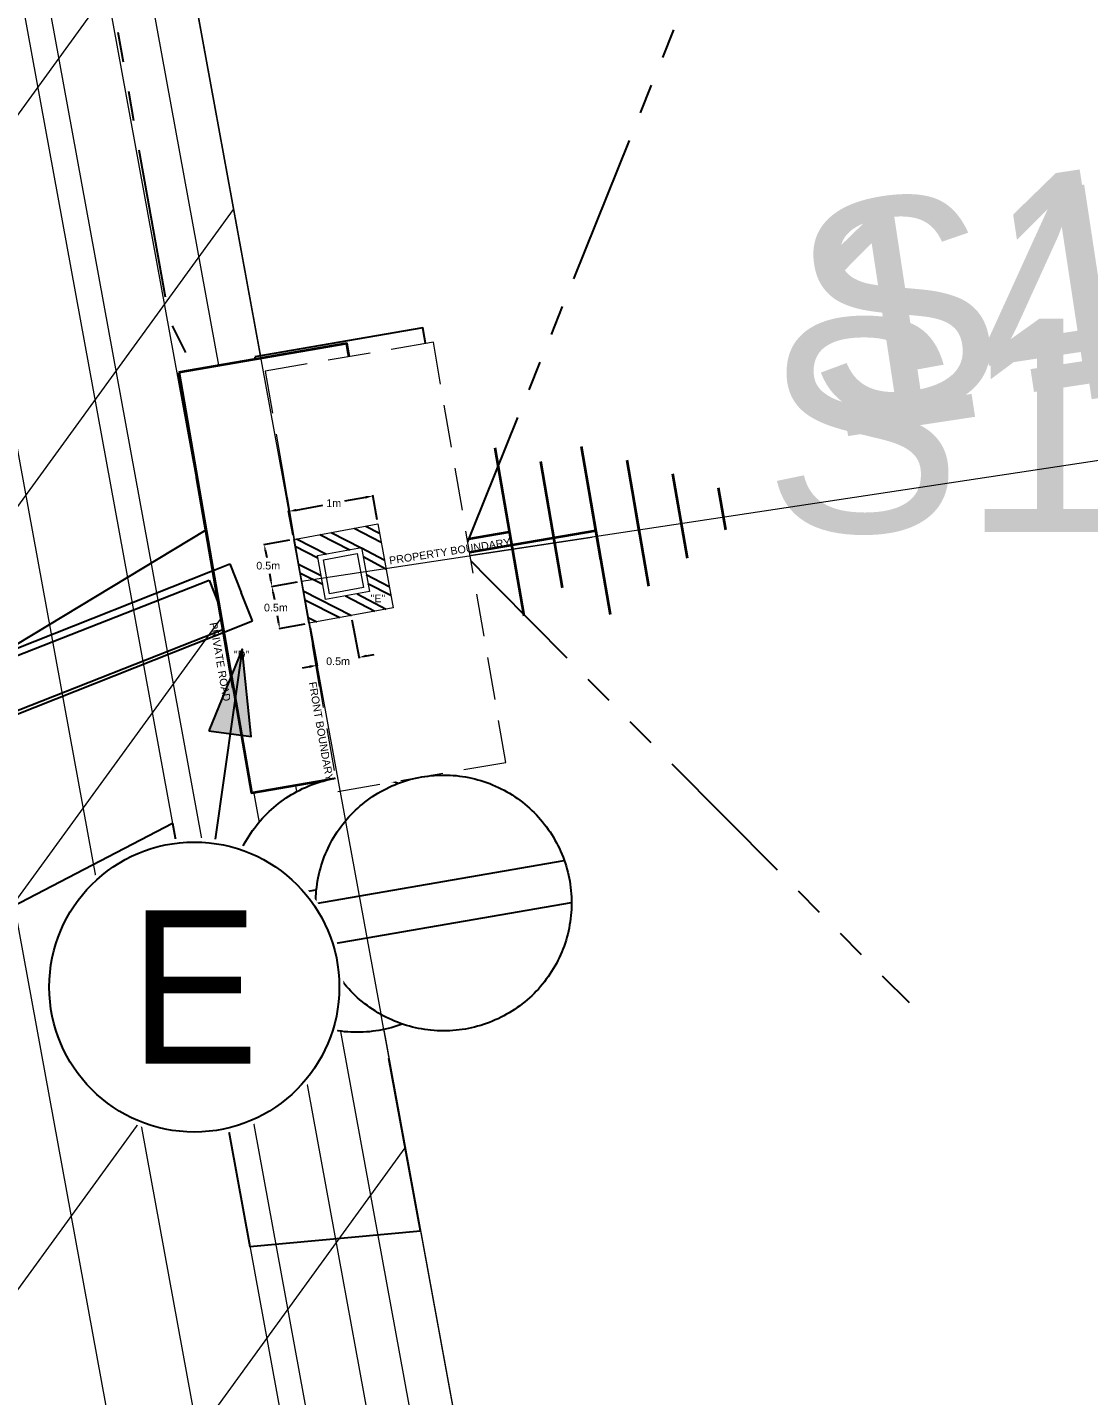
# Model space of a CAD drawing. Header units: metres. Extents: x 0 to 309348, y 0 to 6272736.
# Drawn here: x 308526.44 to 308538.88, y 6272084.13 to 6272100.18 of the extents above; entities that cross this region are included whole.
import ezdxf
from ezdxf.enums import TextEntityAlignment as Align

# ---------------------------------------------------------------- set-up
doc = ezdxf.new("R2010")
doc.units = ezdxf.units.M
doc.linetypes.add('DASHED', pattern=[0.75, 0.5, -0.25])
doc.linetypes.add('PHANTOMX2', pattern=[5, 2.5, -0.5, 0.5, -0.5, 0.5, -0.5])
doc.layers.get('0').update_dxf_attribs({"color": 6})
doc.layers.add('_User Miscellaneous10', color=252, linetype='Continuous', lineweight=13, plot=False, transparency=0.85)
for name, color, linetype, lineweight in [('_User Miscellaneous6', 151, 'Continuous', 13), ('_User_LV_Exist', 5, 'Continuous', 35), ('Cadastre Developer_SP_NEW', 92, 'Continuous', 15), ('Cadastre Easements_SP_NEW', 52, 'DASHED', 15), ('Cadastre Roads_SP_NEW', 214, 'Continuous', 15)]:
    doc.layers.add(name, color=color, linetype=linetype, lineweight=lineweight)
for name, color, linetype in [('Duct_SP_NEW', 2, 'Continuous'), ('Equip_LV_NEW', 2, 'Continuous'), ('Mains_LV_New_T84', 2, 'Cable x'), ('Notes', 7, 'Continuous'), ('Notes_SP_NEW', 51, 'Continuous'), ('Services_SP_NEW_UG', 2, 'PHANTOMX2'), ('SupportsUG_SP_LV_NEW', 2, 'Continuous'), ('UG_Details_SP_MISC', 7, 'Continuous')]:
    doc.layers.add(name, color=color, linetype=linetype)
doc.styles.get("Standard").update_dxf_attribs({"font": 'arial.ttf'})
doc.linetypes.add('Cable New UG', pattern='A,7,-0.25,["x",Standard,S=2,R=0,X=0.2,Y=-0.8],-2.1', length=9.35)
doc.linetypes.add('Cable x', pattern='A,5,-0.25,["x",Standard,S=2,R=0,X=0,Y=-0.8],-1.5', length=6.75)
doc.dimstyles.new('Annotative', dxfattribs={"dimtxt": 0.18, "dimasz": 0.18, "dimexe": 0.18, "dimexo": 0.0625, "dimgap": 0.09, "dimtad": 0, "dimtih": 1, "dimtoh": 1, "dimdec": 4, "dimzin": 0, "dimdsep": 46, "dimtxsty": 'Standard', "dimcen": 0.09, "dimadec": 0, "dimazin": 0, "dimtfac": 1, "dimtdec": 4, "dimtofl": 0, "dimtmove": 0, "dimatfit": 3, "dimfxl": 1, "dimtolj": 1, "dimtzin": 0, "dimarcsym": 0})

# ---------------------------------------------------------------- blocks, each defined once
blk = doc.blocks.new('*U365')
at = {"width": 0.9}
blk.add_attdef('ASSET_NUM', text='', height=2, dxfattribs=at).set_placement((4, 2), align=Align.MIDDLE_LEFT)
for tag, p, flags in [('SUBURB', (-2, 0), 1), ('STREETNAME', (-1.8, 0), 9), ('PARENT', (-1.6, 0), 9), ('NOTES', (-1.4, 0), 9), ('LOCATION', (-1.2, 0), 9), ('LEGEND', (-1, 0), 9), ('USAGE', (-0.8, 0), 9), ('SUPPORT_TYPE', (-0.6, 0), 9), ('STATE', (-0.4, 0), 9), ('OWNED_BY', (-0.2, 0), 9)]:
    blk.add_attdef(tag, p, '', height=0.2, rotation=270, dxfattribs=dict(flags=flags))
blk.add_wipeout([(1, 2.5), (1, -2.5), (-1, -2.5), (-1, 2.5)])
blk.add_lwpolyline([(-1, 2.5), (-1, -1.25), (-1, 1.25), (-1, -2.5), (1, -2.5), (1, 2.5)], close=True)
blk = doc.blocks.new('LV_UG_LINKS_CLOSED_NEW')
at = {"layer": 'Equip_LV_NEW'}
for tag, flags, p in [('ACTUAL_STATUS', 9, (3, -2)), ('CONSTRUCTED_VOLTAGE', 9, (3, -2.2)), ('NO_PHASES', 9, (3, -2.4)), ('OPERATING_VOLTAGE', 9, (3, -2.6)), ('ORIENTATION', 9, (3, -2.8)), ('STATE', 9, (3, -3)), ('SWITCH_TYPE', 9, (3, -3.2)), ('USAGE', 9, (3, -3.4)), ('NOTES', 9, (3, -3.6)), ('OWNED_BY', 9, (3, -3.8)), ('OPERATED_BY', 9, (3, -4)), ('MAINTAINED_BY', 9, (3, -4.2)), ('NUMBER_OF_PHASES', 9, (3, -4.4)), ('TYPE', 9, (3, -4.6)), ('Z', 1, (3, -4.8))]:
    blk.add_attdef(tag, text='', height=0.2, dxfattribs=dict(at, flags=flags)).set_placement(p, align=Align.MIDDLE_LEFT)
blk.add_wipeout([(4, 1.5), (3.963, 1.5), (3.926, 1.498), (3.89, 1.496), (3.853, 1.493), (3.816, 1.489), (3.78, 1.484), (3.744, 1.478), (3.707, 1.471), (3.671, 1.464), (3.636, 1.455), (3.6, 1.446), (3.565, 1.435), (3.529, 1.424), (3.495, 1.412), (3.46, 1.399), (3.426, 1.386), (3.392, 1.371), (3.359, 1.356), (3.326, 1.34), (3.293, 1.323), (3.261, 1.305), (3.229, 1.287), (3.198, 1.267), (3.167, 1.247), (3.136, 1.226), (3.106, 1.205), (3.077, 1.183), (3.048, 1.16), (3.02, 1.136), (2.993, 1.111), (2.966, 1.086), (2.939, 1.061), (2.914, 1.034), (2.889, 1.007), (2.864, 0.98), (2.84, 0.952), (2.817, 0.923), (2.795, 0.894), (2.774, 0.864), (2.753, 0.833), (2.733, 0.802), (2.713, 0.771), (2.695, 0.739), (2.677, 0.707), (2.66, 0.674), (2.644, 0.641), (2.629, 0.608), (2.614, 0.574), (2.601, 0.54), (2.588, 0.505), (2.576, 0.471), (2.565, 0.435), (2.554, 0.4), (2.545, 0.364), (2.536, 0.329), (2.529, 0.293), (2.522, 0.256), (2.516, 0.22), (2.511, 0.184), (2.507, 0.147), (2.504, 0.11), (2.502, 0.074), (2.5, 0.037), (2.5, 0), (2.5, -0.037), (2.502, -0.074), (2.504, -0.11), (2.507, -0.147), (2.511, -0.184), (2.516, -0.22), (2.522, -0.256), (2.529, -0.293), (2.536, -0.329), (2.545, -0.364), (2.554, -0.4), (2.565, -0.435), (2.576, -0.471), (2.588, -0.505), (2.601, -0.54), (2.614, -0.574), (2.629, -0.608), (2.644, -0.641), (2.66, -0.674), (2.677, -0.707), (2.695, -0.739), (2.713, -0.771), (2.733, -0.802), (2.753, -0.833), (2.774, -0.864), (2.795, -0.894), (2.817, -0.923), (2.84, -0.952), (2.864, -0.98), (2.889, -1.007), (2.914, -1.034), (2.939, -1.061), (2.966, -1.086), (2.993, -1.111), (3.02, -1.136), (3.048, -1.16), (3.077, -1.183), (3.106, -1.205), (3.136, -1.226), (3.167, -1.247), (3.198, -1.267), (3.229, -1.287), (3.261, -1.305), (3.293, -1.323), (3.326, -1.34), (3.359, -1.356), (3.392, -1.371), (3.426, -1.386), (3.46, -1.399), (3.495, -1.412), (3.529, -1.424), (3.565, -1.435), (3.6, -1.446), (3.636, -1.455), (3.671, -1.464), (3.707, -1.471), (3.744, -1.478), (3.78, -1.484), (3.816, -1.489), (3.853, -1.493), (3.89, -1.496), (3.926, -1.498), (3.963, -1.5), (4, -1.5), (4.037, -1.5), (4.074, -1.498), (4.11, -1.496), (4.147, -1.493), (4.184, -1.489), (4.22, -1.484), (4.256, -1.478), (4.293, -1.471), (4.329, -1.464), (4.364, -1.455), (4.4, -1.446), (4.435, -1.435), (4.471, -1.424), (4.505, -1.412), (4.54, -1.399), (4.574, -1.386), (4.608, -1.371), (4.641, -1.356), (4.674, -1.34), (4.707, -1.323), (4.739, -1.305), (4.771, -1.287), (4.802, -1.267), (4.833, -1.247), (4.864, -1.226), (4.894, -1.205), (4.923, -1.183), (4.952, -1.16), (4.98, -1.136), (5.007, -1.111), (5.034, -1.086), (5.061, -1.061), (5.086, -1.034), (5.111, -1.007), (5.136, -0.98), (5.16, -0.952), (5.183, -0.923), (5.205, -0.894), (5.226, -0.864), (5.247, -0.833), (5.267, -0.802), (5.287, -0.771), (5.305, -0.739), (5.323, -0.707), (5.34, -0.674), (5.356, -0.641), (5.371, -0.608), (5.386, -0.574), (5.399, -0.54), (5.412, -0.505), (5.424, -0.471), (5.435, -0.435), (5.446, -0.4), (5.455, -0.364), (5.464, -0.329), (5.471, -0.293), (5.478, -0.256), (5.484, -0.22), (5.489, -0.184), (5.493, -0.147), (5.496, -0.11), (5.498, -0.074), (5.5, -0.037), (5.5, 0), (5.5, 0.037), (5.498, 0.074), (5.496, 0.11), (5.493, 0.147), (5.489, 0.184), (5.484, 0.22), (5.478, 0.256), (5.471, 0.293), (5.464, 0.329), (5.455, 0.364), (5.446, 0.4), (5.435, 0.435), (5.424, 0.471), (5.412, 0.505), (5.399, 0.54), (5.386, 0.574), (5.371, 0.608), (5.356, 0.641), (5.34, 0.674), (5.323, 0.707), (5.305, 0.739), (5.287, 0.771), (5.267, 0.802), (5.247, 0.833), (5.226, 0.864), (5.205, 0.894), (5.183, 0.923), (5.16, 0.952), (5.136, 0.98), (5.111, 1.007), (5.086, 1.034), (5.061, 1.061), (5.034, 1.086), (5.007, 1.111), (4.98, 1.136), (4.952, 1.16), (4.923, 1.183), (4.894, 1.205), (4.864, 1.226), (4.833, 1.247), (4.802, 1.267), (4.771, 1.287), (4.739, 1.305), (4.707, 1.323), (4.674, 1.34), (4.641, 1.356), (4.608, 1.371), (4.574, 1.386), (4.54, 1.399), (4.505, 1.412), (4.471, 1.424), (4.435, 1.435), (4.4, 1.446), (4.364, 1.455), (4.329, 1.464), (4.293, 1.471), (4.256, 1.478), (4.22, 1.484), (4.184, 1.489), (4.147, 1.493), (4.11, 1.496), (4.074, 1.498), (4.037, 1.5)]).dxf.layer = 'Equip_LV_NEW'
for p, q in [((3.75, 1.479), (3.75, -1.479)), ((4.25, 1.479), (4.25, -1.479))]:
    blk.add_line(p, q, dxfattribs=at)
at = {"layer": 'Equip_LV_NEW', "flags": 128}
blk.add_lwpolyline([(4, 1.5), (3.963, 1.5), (3.926, 1.498), (3.89, 1.496), (3.853, 1.493), (3.816, 1.489), (3.78, 1.484), (3.744, 1.478), (3.707, 1.471), (3.671, 1.464), (3.636, 1.455), (3.6, 1.446), (3.565, 1.435), (3.529, 1.424), (3.495, 1.412), (3.46, 1.399), (3.426, 1.386), (3.392, 1.371), (3.359, 1.356), (3.326, 1.34), (3.293, 1.323), (3.261, 1.305), (3.229, 1.287), (3.198, 1.267), (3.167, 1.247), (3.136, 1.226), (3.106, 1.205), (3.077, 1.183), (3.048, 1.16), (3.02, 1.136), (2.993, 1.111), (2.966, 1.086), (2.939, 1.061), (2.914, 1.034), (2.889, 1.007), (2.864, 0.98), (2.84, 0.952), (2.817, 0.923), (2.795, 0.894), (2.774, 0.864), (2.753, 0.833), (2.733, 0.802), (2.713, 0.771), (2.695, 0.739), (2.677, 0.707), (2.66, 0.674), (2.644, 0.641), (2.629, 0.608), (2.614, 0.574), (2.601, 0.54), (2.588, 0.505), (2.576, 0.471), (2.565, 0.435), (2.554, 0.4), (2.545, 0.364), (2.536, 0.329), (2.529, 0.293), (2.522, 0.256), (2.516, 0.22), (2.511, 0.184), (2.507, 0.147), (2.504, 0.11), (2.502, 0.074), (2.5, 0.037), (2.5, 0), (2.5, -0.037), (2.502, -0.074), (2.504, -0.11), (2.507, -0.147), (2.511, -0.184), (2.516, -0.22), (2.522, -0.256), (2.529, -0.293), (2.536, -0.329), (2.545, -0.364), (2.554, -0.4), (2.565, -0.435), (2.576, -0.471), (2.588, -0.505), (2.601, -0.54), (2.614, -0.574), (2.629, -0.608), (2.644, -0.641), (2.66, -0.674), (2.677, -0.707), (2.695, -0.739), (2.713, -0.771), (2.733, -0.802), (2.753, -0.833), (2.774, -0.864), (2.795, -0.894), (2.817, -0.923), (2.84, -0.952), (2.864, -0.98), (2.889, -1.007), (2.914, -1.034), (2.939, -1.061), (2.966, -1.086), (2.993, -1.111), (3.02, -1.136), (3.048, -1.16), (3.077, -1.183), (3.106, -1.205), (3.136, -1.226), (3.167, -1.247), (3.198, -1.267), (3.229, -1.287), (3.261, -1.305), (3.293, -1.323), (3.326, -1.34), (3.359, -1.356), (3.392, -1.371), (3.426, -1.386), (3.46, -1.399), (3.495, -1.412), (3.529, -1.424), (3.565, -1.435), (3.6, -1.446), (3.636, -1.455), (3.671, -1.464), (3.707, -1.471), (3.744, -1.478), (3.78, -1.484), (3.816, -1.489), (3.853, -1.493), (3.89, -1.496), (3.926, -1.498), (3.963, -1.5), (4, -1.5), (4.037, -1.5), (4.074, -1.498), (4.11, -1.496), (4.147, -1.493), (4.184, -1.489), (4.22, -1.484), (4.256, -1.478), (4.293, -1.471), (4.329, -1.464), (4.364, -1.455), (4.4, -1.446), (4.435, -1.435), (4.471, -1.424), (4.505, -1.412), (4.54, -1.399), (4.574, -1.386), (4.608, -1.371), (4.641, -1.356), (4.674, -1.34), (4.707, -1.323), (4.739, -1.305), (4.771, -1.287), (4.802, -1.267), (4.833, -1.247), (4.864, -1.226), (4.894, -1.205), (4.923, -1.183), (4.952, -1.16), (4.98, -1.136), (5.007, -1.111), (5.034, -1.086), (5.061, -1.061), (5.086, -1.034), (5.111, -1.007), (5.136, -0.98), (5.16, -0.952), (5.183, -0.923), (5.205, -0.894), (5.226, -0.864), (5.247, -0.833), (5.267, -0.802), (5.287, -0.771), (5.305, -0.739), (5.323, -0.707), (5.34, -0.674), (5.356, -0.641), (5.371, -0.608), (5.386, -0.574), (5.399, -0.54), (5.412, -0.505), (5.424, -0.471), (5.435, -0.435), (5.446, -0.4), (5.455, -0.364), (5.464, -0.329), (5.471, -0.293), (5.478, -0.256), (5.484, -0.22), (5.489, -0.184), (5.493, -0.147), (5.496, -0.11), (5.498, -0.074), (5.5, -0.037), (5.5, 0), (5.5, 0.037), (5.498, 0.074), (5.496, 0.11), (5.493, 0.147), (5.489, 0.184), (5.484, 0.22), (5.478, 0.256), (5.471, 0.293), (5.464, 0.329), (5.455, 0.364), (5.446, 0.4), (5.435, 0.435), (5.424, 0.471), (5.412, 0.505), (5.399, 0.54), (5.386, 0.574), (5.371, 0.608), (5.356, 0.641), (5.34, 0.674), (5.323, 0.707), (5.305, 0.739), (5.287, 0.771), (5.267, 0.802), (5.247, 0.833), (5.226, 0.864), (5.205, 0.894), (5.183, 0.923), (5.16, 0.952), (5.136, 0.98), (5.111, 1.007), (5.086, 1.034), (5.061, 1.061), (5.034, 1.086), (5.007, 1.111), (4.98, 1.136), (4.952, 1.16), (4.923, 1.183), (4.894, 1.205), (4.864, 1.226), (4.833, 1.247), (4.802, 1.267), (4.771, 1.287), (4.739, 1.305), (4.707, 1.323), (4.674, 1.34), (4.641, 1.356), (4.608, 1.371), (4.574, 1.386), (4.54, 1.399), (4.505, 1.412), (4.471, 1.424), (4.435, 1.435), (4.4, 1.446), (4.364, 1.455), (4.329, 1.464), (4.293, 1.471), (4.256, 1.478), (4.22, 1.484), (4.184, 1.489), (4.147, 1.493), (4.11, 1.496), (4.074, 1.498), (4.037, 1.5)], close=True, dxfattribs=at)
blk = doc.blocks.new('*U363')
at = {"layer": '_User_LV_Exist'}
for p, q in [((2.5, 1), (2.5, -1)), ((3, 0.75), (3, -0.75)), ((3.5, 0.5), (3.5, -0.5)), ((4, 0.25), (4, -0.25))]:
    blk.add_line(p, q, dxfattribs=at)
at = {"width": 0.9}
blk.add_attdef('ASSET_NUM', text='', height=2, dxfattribs=at).set_placement((4, 2), align=Align.MIDDLE_LEFT)
for tag, p, flags in [('SUBURB', (-2, 0), 1), ('STREETNAME', (-1.8, 0), 9), ('PARENT', (-1.6, 0), 9), ('NOTES', (-1.4, 0), 9), ('LOCATION', (-1.2, 0), 9), ('LEGEND', (-1, 0), 9), ('USAGE', (-0.8, 0), 9), ('SUPPORT_TYPE', (-0.6, 0), 9), ('STATE', (-0.4, 0), 9), ('OWNED_BY', (-0.2, 0), 9)]:
    blk.add_attdef(tag, p, '', height=0.2, rotation=270, dxfattribs=dict(flags=flags))
blk.add_wipeout([(1, 2.5), (1, -2.5), (-1, -2.5), (-1, 2.5)])
blk.add_lwpolyline([(-1, 2.5), (-1, -1.25), (-1, 1.25), (-1, -2.5), (1, -2.5), (1, 2.5)], close=True)
at = {"layer": '_User_LV_Exist'}
blk.add_line((1, 0), (2.5, 0), dxfattribs=at)
at = {"layer": 'Equip_LV_NEW', "ltscale": 10, "xscale": -1, "rotation": 90}
blk.add_blockref('LV_UG_LINKS_CLOSED_NEW', (0, 0), dxfattribs=at)
blk = doc.blocks.new('*U496')
h = blk.add_hatch(color=256)
h.dxf.hatch_style = 1
h.paths.add_polyline_path([(0.172, 3.005), (0.667, 2.936), (0.56, 3.961)])
at = {"flags": 128}
blk.add_lwpolyline([(0.172, 3.005), (0.667, 2.936), (0.56, 3.961), (0.172, 3.005)], dxfattribs=at)
blk.add_wipeout([(0, 1.75), (-0.021, 1.75), (-0.043, 1.749), (-0.064, 1.749), (-0.086, 1.748), (-0.107, 1.747), (-0.129, 1.745), (-0.15, 1.744), (-0.172, 1.742), (-0.193, 1.739), (-0.214, 1.737), (-0.236, 1.734), (-0.257, 1.731), (-0.278, 1.728), (-0.299, 1.724), (-0.32, 1.72), (-0.341, 1.716), (-0.362, 1.712), (-0.383, 1.707), (-0.404, 1.703), (-0.425, 1.698), (-0.446, 1.692), (-0.467, 1.687), (-0.487, 1.681), (-0.508, 1.675), (-0.529, 1.668), (-0.549, 1.662), (-0.569, 1.655), (-0.59, 1.648), (-0.61, 1.64), (-0.63, 1.633), (-0.65, 1.625), (-0.67, 1.617), (-0.689, 1.608), (-0.709, 1.6), (-0.729, 1.591), (-0.748, 1.582), (-0.768, 1.573), (-0.787, 1.563), (-0.806, 1.553), (-0.825, 1.543), (-0.844, 1.533), (-0.863, 1.523), (-0.881, 1.512), (-0.9, 1.501), (-0.918, 1.49), (-0.936, 1.478), (-0.954, 1.467), (-0.972, 1.455), (-0.99, 1.443), (-1.008, 1.431), (-1.025, 1.418), (-1.042, 1.406), (-1.06, 1.393), (-1.077, 1.38), (-1.094, 1.366), (-1.11, 1.353), (-1.127, 1.339), (-1.143, 1.325), (-1.159, 1.311), (-1.175, 1.297), (-1.191, 1.282), (-1.207, 1.267), (-1.222, 1.253), (-1.237, 1.237), (-1.253, 1.222), (-1.267, 1.207), (-1.282, 1.191), (-1.297, 1.175), (-1.311, 1.159), (-1.325, 1.143), (-1.339, 1.127), (-1.353, 1.11), (-1.366, 1.094), (-1.38, 1.077), (-1.393, 1.06), (-1.406, 1.042), (-1.418, 1.025), (-1.431, 1.008), (-1.443, 0.99), (-1.455, 0.972), (-1.467, 0.954), (-1.478, 0.936), (-1.49, 0.918), (-1.501, 0.9), (-1.512, 0.881), (-1.523, 0.863), (-1.533, 0.844), (-1.543, 0.825), (-1.553, 0.806), (-1.563, 0.787), (-1.573, 0.768), (-1.582, 0.748), (-1.591, 0.729), (-1.6, 0.709), (-1.608, 0.689), (-1.617, 0.67), (-1.625, 0.65), (-1.633, 0.63), (-1.64, 0.61), (-1.648, 0.59), (-1.655, 0.569), (-1.662, 0.549), (-1.668, 0.529), (-1.675, 0.508), (-1.681, 0.487), (-1.687, 0.467), (-1.692, 0.446), (-1.698, 0.425), (-1.703, 0.404), (-1.707, 0.383), (-1.712, 0.362), (-1.716, 0.341), (-1.72, 0.32), (-1.724, 0.299), (-1.728, 0.278), (-1.731, 0.257), (-1.734, 0.236), (-1.737, 0.214), (-1.739, 0.193), (-1.742, 0.172), (-1.744, 0.15), (-1.745, 0.129), (-1.747, 0.107), (-1.748, 0.086), (-1.749, 0.064), (-1.749, 0.043), (-1.75, 0.021), (-1.75, 0), (-1.75, -0.021), (-1.749, -0.043), (-1.749, -0.064), (-1.748, -0.086), (-1.747, -0.107), (-1.745, -0.129), (-1.744, -0.15), (-1.742, -0.172), (-1.739, -0.193), (-1.737, -0.214), (-1.734, -0.236), (-1.731, -0.257), (-1.728, -0.278), (-1.724, -0.299), (-1.72, -0.32), (-1.716, -0.341), (-1.712, -0.362), (-1.707, -0.383), (-1.703, -0.404), (-1.698, -0.425), (-1.692, -0.446), (-1.687, -0.467), (-1.681, -0.487), (-1.675, -0.508), (-1.668, -0.529), (-1.662, -0.549), (-1.655, -0.569), (-1.648, -0.59), (-1.64, -0.61), (-1.633, -0.63), (-1.625, -0.65), (-1.617, -0.67), (-1.608, -0.689), (-1.6, -0.709), (-1.591, -0.729), (-1.582, -0.748), (-1.573, -0.768), (-1.563, -0.787), (-1.553, -0.806), (-1.543, -0.825), (-1.533, -0.844), (-1.523, -0.863), (-1.512, -0.881), (-1.501, -0.9), (-1.49, -0.918), (-1.478, -0.936), (-1.467, -0.954), (-1.455, -0.972), (-1.443, -0.99), (-1.431, -1.008), (-1.418, -1.025), (-1.406, -1.042), (-1.393, -1.06), (-1.38, -1.077), (-1.366, -1.094), (-1.353, -1.11), (-1.339, -1.127), (-1.325, -1.143), (-1.311, -1.159), (-1.297, -1.175), (-1.282, -1.191), (-1.267, -1.207), (-1.253, -1.222), (-1.237, -1.237), (-1.222, -1.253), (-1.207, -1.267), (-1.191, -1.282), (-1.175, -1.297), (-1.159, -1.311), (-1.143, -1.325), (-1.127, -1.339), (-1.11, -1.353), (-1.094, -1.366), (-1.077, -1.38), (-1.06, -1.393), (-1.042, -1.406), (-1.025, -1.418), (-1.008, -1.431), (-0.99, -1.443), (-0.972, -1.455), (-0.954, -1.467), (-0.936, -1.478), (-0.918, -1.49), (-0.9, -1.501), (-0.881, -1.512), (-0.863, -1.523), (-0.844, -1.533), (-0.825, -1.543), (-0.806, -1.553), (-0.787, -1.563), (-0.768, -1.573), (-0.748, -1.582), (-0.729, -1.591), (-0.709, -1.6), (-0.689, -1.608), (-0.67, -1.617), (-0.65, -1.625), (-0.63, -1.633), (-0.61, -1.64), (-0.59, -1.648), (-0.569, -1.655), (-0.549, -1.662), (-0.529, -1.668), (-0.508, -1.675), (-0.487, -1.681), (-0.467, -1.687), (-0.446, -1.692), (-0.425, -1.698), (-0.404, -1.703), (-0.383, -1.707), (-0.362, -1.712), (-0.341, -1.716), (-0.32, -1.72), (-0.299, -1.724), (-0.278, -1.728), (-0.257, -1.731), (-0.236, -1.734), (-0.214, -1.737), (-0.193, -1.739), (-0.172, -1.742), (-0.15, -1.744), (-0.129, -1.745), (-0.107, -1.747), (-0.086, -1.748), (-0.064, -1.749), (-0.043, -1.749), (-0.021, -1.75), (0, -1.75), (0.021, -1.75), (0.043, -1.749), (0.064, -1.749), (0.086, -1.748), (0.107, -1.747), (0.129, -1.745), (0.15, -1.744), (0.172, -1.742), (0.193, -1.739), (0.214, -1.737), (0.236, -1.734), (0.257, -1.731), (0.278, -1.728), (0.299, -1.724), (0.32, -1.72), (0.341, -1.716), (0.362, -1.712), (0.383, -1.707), (0.404, -1.703), (0.425, -1.698), (0.446, -1.692), (0.467, -1.687), (0.487, -1.681), (0.508, -1.675), (0.529, -1.668), (0.549, -1.662), (0.569, -1.655), (0.59, -1.648), (0.61, -1.64), (0.63, -1.633), (0.65, -1.625), (0.67, -1.617), (0.689, -1.608), (0.709, -1.6), (0.729, -1.591), (0.748, -1.582), (0.768, -1.573), (0.787, -1.563), (0.806, -1.553), (0.825, -1.543), (0.844, -1.533), (0.863, -1.523), (0.881, -1.512), (0.9, -1.501), (0.918, -1.49), (0.936, -1.478), (0.954, -1.467), (0.972, -1.455), (0.99, -1.443), (1.008, -1.431), (1.025, -1.418), (1.042, -1.406), (1.06, -1.393), (1.077, -1.38), (1.094, -1.366), (1.11, -1.353), (1.127, -1.339), (1.143, -1.325), (1.159, -1.311), (1.175, -1.297), (1.191, -1.282), (1.207, -1.267), (1.222, -1.253), (1.237, -1.237), (1.253, -1.222), (1.267, -1.207), (1.282, -1.191), (1.297, -1.175), (1.311, -1.159), (1.325, -1.143), (1.339, -1.127), (1.353, -1.11), (1.366, -1.094), (1.38, -1.077), (1.393, -1.06), (1.406, -1.042), (1.418, -1.025), (1.431, -1.008), (1.443, -0.99), (1.455, -0.972), (1.467, -0.954), (1.478, -0.936), (1.49, -0.918), (1.501, -0.9), (1.512, -0.881), (1.523, -0.863), (1.533, -0.844), (1.543, -0.825), (1.553, -0.806), (1.563, -0.787), (1.573, -0.768), (1.582, -0.748), (1.591, -0.729), (1.6, -0.709), (1.608, -0.689), (1.617, -0.67), (1.625, -0.65), (1.633, -0.63), (1.64, -0.61), (1.648, -0.59), (1.655, -0.569), (1.662, -0.549), (1.668, -0.529), (1.675, -0.508), (1.681, -0.487), (1.687, -0.467), (1.692, -0.446), (1.698, -0.425), (1.703, -0.404), (1.707, -0.383), (1.712, -0.362), (1.716, -0.341), (1.72, -0.32), (1.724, -0.299), (1.728, -0.278), (1.731, -0.257), (1.734, -0.236), (1.737, -0.214), (1.739, -0.193), (1.742, -0.172), (1.744, -0.15), (1.745, -0.129), (1.747, -0.107), (1.748, -0.086), (1.749, -0.064), (1.749, -0.043), (1.75, -0.021), (1.75, 0), (1.75, 0.021), (1.749, 0.043), (1.749, 0.064), (1.748, 0.086), (1.747, 0.107), (1.745, 0.129), (1.744, 0.15), (1.742, 0.172), (1.739, 0.193), (1.737, 0.214), (1.734, 0.236), (1.731, 0.257), (1.728, 0.278), (1.724, 0.299), (1.72, 0.32), (1.716, 0.341), (1.712, 0.362), (1.707, 0.383), (1.703, 0.404), (1.698, 0.425), (1.692, 0.446), (1.687, 0.467), (1.681, 0.487), (1.675, 0.508), (1.668, 0.529), (1.662, 0.549), (1.655, 0.569), (1.648, 0.59), (1.64, 0.61), (1.633, 0.63), (1.625, 0.65), (1.617, 0.67), (1.608, 0.689), (1.6, 0.709), (1.591, 0.729), (1.582, 0.748), (1.573, 0.768), (1.563, 0.787), (1.553, 0.806), (1.543, 0.825), (1.533, 0.844), (1.523, 0.863), (1.512, 0.881), (1.501, 0.9), (1.49, 0.918), (1.478, 0.936), (1.467, 0.954), (1.455, 0.972), (1.443, 0.99), (1.431, 1.008), (1.418, 1.025), (1.406, 1.042), (1.393, 1.06), (1.38, 1.077), (1.366, 1.094), (1.353, 1.11), (1.339, 1.127), (1.325, 1.143), (1.311, 1.159), (1.297, 1.175), (1.282, 1.191), (1.267, 1.207), (1.253, 1.222), (1.237, 1.237), (1.222, 1.253), (1.207, 1.267), (1.191, 1.282), (1.175, 1.297), (1.159, 1.311), (1.143, 1.325), (1.127, 1.339), (1.11, 1.353), (1.094, 1.366), (1.077, 1.38), (1.06, 1.393), (1.042, 1.406), (1.025, 1.418), (1.008, 1.431), (0.99, 1.443), (0.972, 1.455), (0.954, 1.467), (0.936, 1.478), (0.918, 1.49), (0.9, 1.501), (0.881, 1.512), (0.863, 1.523), (0.844, 1.533), (0.825, 1.543), (0.806, 1.553), (0.787, 1.563), (0.768, 1.573), (0.748, 1.582), (0.729, 1.591), (0.709, 1.6), (0.689, 1.608), (0.67, 1.617), (0.65, 1.625), (0.63, 1.633), (0.61, 1.64), (0.59, 1.648), (0.569, 1.655), (0.549, 1.662), (0.529, 1.668), (0.508, 1.675), (0.487, 1.681), (0.467, 1.687), (0.446, 1.692), (0.425, 1.698), (0.404, 1.703), (0.383, 1.707), (0.362, 1.712), (0.341, 1.716), (0.32, 1.72), (0.299, 1.724), (0.278, 1.728), (0.257, 1.731), (0.236, 1.734), (0.214, 1.737), (0.193, 1.739), (0.172, 1.742), (0.15, 1.744), (0.129, 1.745), (0.107, 1.747), (0.086, 1.748), (0.064, 1.749), (0.043, 1.749), (0.021, 1.75)])
blk.add_line((0.56, 3.961), (0.245, 1.733))
blk.add_circle((0, 0), 1.7)
at = {"width": 0.9}
blk.add_attdef('CODE', text='', height=1.8, dxfattribs=at).set_placement((0, 0), align=Align.MIDDLE_CENTER)
at = {"flags": 1}
blk.add_attdef('Z', (0, 0), '', height=0.2, dxfattribs=at)
blk = doc.blocks.new('*D523')
at = {"layer": '_User Miscellaneous6', "color": 0, "linetype": 'ByBlock', "lineweight": -2, "transparency": 16777216}
for p, q in [((308529.515, 6272094.164), (308529.21, 6272094.108)), ((308529.23, 6272094.05), (308529.246, 6272093.96)), ((308529.298, 6272093.677), (308529.281, 6272093.768)), ((308529.605, 6272093.672), (308529.3, 6272093.616))]:
    blk.add_line(p, q, dxfattribs=at)
at = {"layer": '_User Miscellaneous6', "color": 0, "linetype": 'ByBlock', "transparency": 16777216}
for points in [[(308529.239, 6272094.052), (308529.22, 6272094.049), (308529.219, 6272094.109)], [(308529.308, 6272093.678), (308529.288, 6272093.675), (308529.309, 6272093.618)]]:
    blk.add_solid(points, dxfattribs=at)
at = {"layer": '_User Miscellaneous6', "color": 0, "linetype": 'ByBlock', "transparency": 16777216, "insert": (308529.264, 6272093.864), "char_height": 0.09, "attachment_point": 5}
blk.add_mtext('\\A1;0.5m', dxfattribs=at)
blk = doc.blocks.new('*D524')
at = {"layer": '_User Miscellaneous6', "color": 0, "linetype": 'ByBlock', "lineweight": -2, "transparency": 16777216}
for p, q in [((308530.542, 6272094.403), (308530.489, 6272094.69)), ((308529.593, 6272094.516), (308529.906, 6272094.574)), ((308530.403, 6272094.665), (308530.159, 6272094.62)), ((308529.555, 6272094.222), (308529.503, 6272094.509))]:
    blk.add_line(p, q, dxfattribs=at)
at = {"layer": '_User Miscellaneous6', "color": 0, "linetype": 'ByBlock', "transparency": 16777216}
for points in [[(308530.4, 6272094.679), (308530.405, 6272094.65), (308530.491, 6272094.681)], [(308529.59, 6272094.531), (308529.596, 6272094.502), (308529.504, 6272094.5)]]:
    blk.add_solid(points, dxfattribs=at)
at = {"layer": '_User Miscellaneous6', "color": 0, "linetype": 'ByBlock', "transparency": 16777216, "insert": (308530.032, 6272094.597), "char_height": 0.09, "attachment_point": 5}
blk.add_mtext('\\A1;1m', dxfattribs=at)
blk = doc.blocks.new('*D525')
at = {"layer": '_User Miscellaneous6', "color": 0, "linetype": 'ByBlock', "lineweight": -2, "transparency": 16777216}
for p, q in [((308530.246, 6272093.23), (308530.331, 6272092.781)), ((308529.754, 6272093.137), (308529.839, 6272092.688)), ((308530.417, 6272092.807), (308530.506, 6272092.824)), ((308529.749, 6272092.68), (308529.661, 6272092.663))]:
    blk.add_line(p, q, dxfattribs=at)
at = {"layer": '_User Miscellaneous6', "color": 0, "linetype": 'ByBlock', "transparency": 16777216}
for points in [[(308530.415, 6272092.822), (308530.42, 6272092.792), (308530.329, 6272092.79)], [(308529.746, 6272092.695), (308529.752, 6272092.665), (308529.838, 6272092.697)]]:
    blk.add_solid(points, dxfattribs=at)
at = {"layer": '_User Miscellaneous6', "color": 0, "linetype": 'ByBlock', "transparency": 16777216, "insert": (308530.083, 6272092.743), "char_height": 0.09, "attachment_point": 5}
blk.add_mtext('\\A1;0.5m', dxfattribs=at)
blk = doc.blocks.new('*D526')
at = {"layer": '_User Miscellaneous6', "color": 0, "linetype": 'ByBlock', "lineweight": -2, "transparency": 16777216}
for p, q in [((308529.605, 6272093.672), (308529.3, 6272093.616)), ((308529.32, 6272093.559), (308529.336, 6272093.468)), ((308529.388, 6272093.185), (308529.371, 6272093.276)), ((308529.695, 6272093.18), (308529.39, 6272093.124))]:
    blk.add_line(p, q, dxfattribs=at)
at = {"layer": '_User Miscellaneous6', "color": 0, "linetype": 'ByBlock', "transparency": 16777216}
for points in [[(308529.33, 6272093.56), (308529.31, 6272093.557), (308529.309, 6272093.618)], [(308529.398, 6272093.187), (308529.378, 6272093.183), (308529.399, 6272093.126)]]:
    blk.add_solid(points, dxfattribs=at)
at = {"layer": '_User Miscellaneous6', "color": 0, "linetype": 'ByBlock', "transparency": 16777216, "insert": (308529.354, 6272093.372), "char_height": 0.09, "attachment_point": 5}
blk.add_mtext('\\A1;0.5m', dxfattribs=at)

msp = doc.modelspace()

# ---------------------------------------------------------------- linework, layer by layer
at = {"layer": '_User Miscellaneous10', "ltscale": 6, "flags": 128}
for points in [[(308557.30427, 6272185.38647), (308551.61406, 6272186.68073), (308537.55536, 6272176.10741), (308532.14735, 6272172.0142, 0.05135078), (308530.04979, 6272170.05816), (308528.55186, 6272168.01385), (308527.04518, 6272164.41732), (308526.01386, 6272158.28681), (308521.97683, 6272132.86145), (308521.65087, 6272128.38518), (308522.08236, 6272123.93163), (308536.43438, 6272045.54639), (308542.45307, 6272041.39239), (308581.42331, 6272048.54365)], [(308554.85408, 6272185.22332), (308547.60881, 6272186.2249), (308536.34836, 6272177.70213), (308530.94035, 6272173.60892, 0.05273302), (308528.48529, 6272171.30683), (308526.79866, 6272169.00498), (308525.11123, 6272164.97698), (308524.04005, 6272158.60953), (308519.98827, 6272133.09131), (308519.64382, 6272128.3612), (308520.09984, 6272123.6546), (308534.61632, 6272044.37107), (308541.99901, 6272039.27567), (308581.78429, 6272046.57649)], [(308554.71715, 6272184.23274), (308547.8821, 6272185.17762), (308536.95186, 6272176.90477), (308531.54385, 6272172.81156, 0.05207647), (308529.26795, 6272170.68305), (308527.67526, 6272168.50941), (308526.07821, 6272164.69715), (308525.02695, 6272158.44817), (308520.98255, 6272132.97638), (308520.64735, 6272128.37319), (308521.0911, 6272123.79312), (308535.52535, 6272044.95873), (308542.22604, 6272040.33403), (308581.6038, 6272047.56007)], [(308554.44327, 6272182.25158), (308548.42868, 6272183.08304), (308538.15887, 6272175.31005), (308532.75086, 6272171.21684, 0.0505429), (308530.83072, 6272169.43204), (308529.42846, 6272167.51828), (308528.01216, 6272164.13749), (308527.00077, 6272158.12545), (308522.97111, 6272132.74653), (308522.65439, 6272128.39717), (308523.07362, 6272124.07015), (308537.3434, 6272046.13404), (308542.6801, 6272042.45075), (308581.24282, 6272049.52722)], [(308554.30633, 6272181.261), (308548.70198, 6272182.03575), (308538.76237, 6272174.51269), (308533.35436, 6272170.41948, 0.04963605), (308531.61065, 6272168.80454), (308530.30506, 6272167.02272), (308528.97914, 6272163.85766), (308527.98767, 6272157.96409), (308523.96539, 6272132.6316), (308523.65791, 6272128.40916), (308524.06488, 6272124.20867), (308538.25243, 6272046.7217), (308542.90714, 6272043.50911), (308581.06233, 6272050.5108)]]:
    msp.add_lwpolyline(points, format="xyb", dxfattribs=at)
at = {"layer": '_User Miscellaneous10', "color": 4, "ltscale": 6, "flags": 128}
msp.add_lwpolyline([(308554.53913, 6272182.94499), (308548.23738, 6272183.81614), (308537.73642, 6272175.8682), (308532.26112, 6272171.72407), (308530.3358, 6272169.94093), (308528.81484, 6272167.86518), (308527.33528, 6272164.33337), (308526.30993, 6272158.2384), (308522.27511, 6272132.82698), (308521.95192, 6272128.38877), (308522.37974, 6272123.97319), (308536.70708, 6272045.72268), (308542.52118, 6272041.7099), (308594.38452, 6272051.22711)], dxfattribs=at)
at = {"layer": 'Cadastre Developer_SP_NEW'}
for p, q in [((308524.06488, 6272124.20867), (308538.25243, 6272046.7217)), ((308569.16938, 6272099.66998), (308529.65439, 6272093.68092))]:
    msp.add_line(p, q, dxfattribs=at)
at = {"layer": 'Cadastre Roads_SP_NEW'}
msp.add_lwpolyline([(308555.4611, 6272044.79679), (308538.66082, 6272041.71379), (308523.57271, 6272124.11931, -0.08484152), (308523.47122, 6272132.7107), (308528.2507, 6272162.81205, -0.19373123), (308533.05225, 6272170.81886), (308556.77185, 6272188.77168)], format="xyb", dxfattribs=at)
at = {"layer": 'Duct_SP_NEW', "ltscale": 0.7}
for p, q in [((308519.30726, 6272090.05783), (308528.57176, 6272093.69592)), ((308528.57176, 6272093.69592), (308528.68141, 6272093.41667)), ((308528.79107, 6272093.13743), (308528.68141, 6272093.41667)), ((308519.52657, 6272089.49935), (308528.79107, 6272093.13743))]:
    msp.add_line(p, q, dxfattribs=at)
at = {"layer": 'Mains_LV_New_T84', "color": 1, "ltscale": 0.7, "flags": 128}
msp.add_lwpolyline([(308528.53444, 6272094.28073), (308522.60295, 6272090.70175), (308517.87119, 6272116.63159), (308517.2066, 6272120.2735), (308516.41735, 6272124.59853, -0.05776808), (308516.33145, 6272132.08291), (308520.49614, 6272158.53587), (308525.12582, 6272159.03587), (308524.3294, 6272154.05497), (308527.28313, 6272153.52686), (308527.28313, 6272153.52686), (308527.92216, 6272157.60701), (308527.92216, 6272157.60701)], format="xyb", dxfattribs=at)
at = {"layer": 'Mains_LV_New_T84', "color": 1, "linetype": 'Cable New UG', "ltscale": 0.7, "flags": 128}
msp.add_lwpolyline([(308556.53069, 6272006.03742), (308554.87005, 6272004.92281), (308552.65763, 6272008.25526), (308567.65365, 6272018.21113), (308569.86049, 6272014.88708), (308578.19161, 6272020.41812), (308581.52406, 6272022.63053), (308581.52406, 6272022.63053), (308581.52406, 6272022.63053), (308581.52406, 6272022.63053), (308582.53748, 6272023.15115, -0.13690426), (308581.20679, 6272037.33837), (308581.20679, 6272037.33837), (308581.20679, 6272037.33837, 0.09212942), (308556.81517, 6272037.41928), (308552.09063, 6272036.55229), (308552.09063, 6272036.55229), (308540.07712, 6272034.3477), (308532.94534, 6272033.03895), (308532.28707, 6272032.91815), (308526.62359, 6272033.65807), (308525.68281, 6272035.26465), (308525.68281, 6272035.26465), (308531.2479, 6272043.32785), (308523.05934, 6272088.20075), (308528.1405, 6272090.8444), (308529.04942, 6272085.88022), (308531.04875, 6272086.06542), (308530.67894, 6272088.08519)], format="xyb", dxfattribs=at)

# ---------------------------------------------------------------- next in the draw order: block references
at = {"layer": 'SupportsUG_SP_LV_NEW', "ltscale": 6}
ref = msp.add_blockref('*U365', (308530.51649, 6272094.01859), dxfattribs=dict(at, rotation=9.79478674378875))
ref.add_attrib('ASSET_NUM', 'S140497', dxfattribs={"layer": '0', "height": 2.5, "rotation": 8.618389}).set_placement((308535.48863, 6272096.74733), align=Align.MIDDLE_LEFT)

# ---------------------------------------------------------------- next in the draw order: hatches: boundary and pattern name
at = {"layer": 'Cadastre Easements_SP_NEW', "ltscale": 0.7, "transparency": 33554551}
h = msp.add_hatch(dxfattribs=at)
h.set_pattern_fill('ANSI31', color=21, scale=0.85, angle=189)
h.paths.add_polyline_path([(308522.74385, 6272039.80882), (308542.90773, 6272043.50908), (308538.25243, 6272046.7217), (308524.06488, 6272124.20867), (308523.8614, 6272126.30891), (308523.87572, 6272128.40767), (308523.78325, 6272131.22959), (308528.74487, 6272162.73295), (308529.16035, 6272164.48661), (308530.30506, 6272167.02272), (308530.95785, 6272167.91363), (308532.44243, 6272169.65529), (308535.21485, 6272171.82764), (308548.70198, 6272182.03575), (308554.30633, 6272181.261), (308544.34325, 6272194.41836), (308526.00707, 6272180.53367), (308524.00395, 6272178.87727), (308522.50299, 6272177.37019), (308521.20773, 6272175.82879), (308519.83116, 6272173.85325), (308518.37172, 6272171.16201), (308517.74379, 6272169.68337), (308516.81409, 6272166.7377), (308516.34984, 6272164.39728), (308514.16253, 6272150.61303), (308511.97522, 6272136.82877), (308511.37091, 6272132.71941), (308511.16346, 6272129.45498), (308511.22206, 6272126.48779), (308511.25883, 6272124.62575), (308525.95775, 6272044.46539)])

# ---------------------------------------------------------------- next in the draw order: linework, layer by layer
at = {"layer": 'Services_SP_NEW_UG', "ltscale": 0.7, "flags": 128}
for points in [[(308529.53107, 6272093.84847), (308528.10405, 6272096.75348), (308525.34966, 6272112.22197), (308527.57308, 6272118.86728)], [(308531.53933, 6272093.97858), (308534.25199, 6272100.72433)], [(308531.532, 6272094.02471), (308536.77675, 6272088.7412)]]:
    msp.add_lwpolyline(points, dxfattribs=at)

# ---------------------------------------------------------------- next in the draw order: block references
at = {"layer": '_User_LV_Exist', "ltscale": 6}
ref = msp.add_blockref('*U363', (308529.62618, 6272093.83496), dxfattribs=dict(at, rotation=9.79478674378875))
ref.add_attrib('ASSET_NUM', 'S140497', dxfattribs={"layer": '0', "height": 2.5}).set_placement((308535.07002, 6272095.50853), align=Align.MIDDLE_LEFT)

# ---------------------------------------------------------------- next in the draw order: block references
at = {"layer": 'Cadastre Easements_SP_NEW', "ltscale": 6}
ref = msp.add_blockref('*U363', (308530.63981, 6272093.85104), dxfattribs=dict(at, rotation=9.79478674378875))
ref.add_attrib('ASSET_NUM', '140497', dxfattribs={"layer": '0', "height": 2.5, "rotation": 8.618389}).set_placement((308535.61195, 6272096.57979), align=Align.MIDDLE_LEFT)

# ---------------------------------------------------------------- next in the draw order: hatches: boundary and pattern name
at = {"layer": 'Notes', "transparency": 33554513}
h = msp.add_hatch(dxfattribs=at)
h.set_pattern_fill('ANSI32', color=256, scale=0.53, angle=287.887915, style=0)
h.set_pattern_definition([(332.8879151104, (-3637213.93421, 1387176.06374), (0.11503262049, 0.224676581733), []), (332.8879151104, (-3637213.89767, 1387175.9505), (0.11503262049, 0.224676581733), [])])
h.paths.add_polyline_path([(308530.35669, 6272094.07587), (308530.41569, 6272093.75361), (308530.65349, 6272093.77631), (308530.54793, 6272094.35284), (308529.56434, 6272094.17275), (308529.65439, 6272093.68092), (308529.89213, 6272093.70362), (308529.84125, 6272093.9815)])
h.paths.add_polyline_path([(308530.72803, 6272093.3692), (308530.65349, 6272093.77631), (308530.41569, 6272093.75361), (308530.45106, 6272093.56044), (308529.93563, 6272093.46607), (308529.89213, 6272093.70362), (308529.65439, 6272093.68092), (308529.74444, 6272093.1891)])

# ---------------------------------------------------------------- next in the draw order: linework, layer by layer
at = {"layer": '_User Miscellaneous6', "transparency": 33554559}
msp.add_line((308529.65433, 6272093.68091), (308533.06013, 6272094.19711), dxfattribs=at)
at = {"layer": '_User Miscellaneous6', "linetype": 'ByBlock', "flags": 128}
msp.add_lwpolyline([(308529.56428, 6272094.17274), (308530.54793, 6272094.35284), (308530.72803, 6272093.3692), (308529.74438, 6272093.18909), (308529.56428, 6272094.17274)], dxfattribs=at)
at = {"layer": '_User Miscellaneous6', "linetype": 'ByBlock'}
for points in [[(308530.35669, 6272094.07587), (308530.45106, 6272093.56044), (308529.93563, 6272093.46607), (308529.84125, 6272093.9815)], [(308530.30847, 6272094.00605), (308530.38123, 6272093.60865), (308529.98384, 6272093.53589), (308529.91108, 6272093.93329)]]:
    msp.add_lwpolyline(points, close=True, dxfattribs=at)
at = {"layer": 'UG_Details_SP_MISC', "ltscale": 0.7}
for p, q in [((308519.28444, 6272090.11333), (308528.81546, 6272093.88538)), ((308528.81546, 6272093.88538), (308528.94794, 6272093.55064)), ((308529.08042, 6272093.2159), (308528.94794, 6272093.55064)), ((308519.5494, 6272089.44385), (308529.08042, 6272093.2159))]:
    msp.add_line(p, q, dxfattribs=at)

# ---------------------------------------------------------------- next in the draw order: texts
at = {"layer": '_User Miscellaneous6', "insert": (308531.39343, 6272094.03284), "char_height": 0.09, "width": 1.843165, "attachment_point": 5, "rotation": 8.811566}
msp.add_mtext('PROPERTY BOUNDARY', dxfattribs=at)
at = {"layer": '_User Miscellaneous6', "insert": (308530.5497, 6272093.48091), "char_height": 0.09, "width": 1.843165, "attachment_point": 5}
msp.add_mtext('"E"', dxfattribs=at)

# ---------------------------------------------------------------- next in the draw order: dimensions: what is measured, and where the dimension line sits
at = {"layer": '_User Miscellaneous6', "color": 6, "linetype": 'ByBlock'}
dim = msp.add_linear_dim(base=(308529.50438, 6272094.5002), p1=(308530.551, 6272094.35341), p2=(308529.56434, 6272094.17275), angle=190.375694, text='1m', dimstyle='Annotative', override={"dimtxt": 1.8, "dimasz": 1.8, "dimexo": 1, "dimgap": 1}, dxfattribs=at)
dim.commit()
dim.dimension.update_dxf_attribs({"geometry": '*D524', "text_midpoint": (308530.03208, 6272094.59682), "dimtype": 161})
for p1, p2, picture, middle in [((308529.56428, 6272094.17274), (308529.65433, 6272093.68092), '*D523', (308529.26386, 6272093.86358)), ((308529.65433, 6272093.68091), (308529.74438, 6272093.18909), '*D526', (308529.35391, 6272093.37175))]:
    dim = msp.add_aligned_dim(p1=p1, p2=p2, distance=-0.35119, text='0.5m', dimstyle='Annotative', override={"dimtxt": 1.8, "dimasz": 1.2, "dimexo": 1, "dimgap": 1}, dxfattribs=at)
    dim.commit()
    dim.dimension.update_dxf_attribs({"geometry": picture, "text_midpoint": middle})

# ---------------------------------------------------------------- next in the draw order: block references
at = {"layer": 'Notes_SP_NEW', "color": 2, "ltscale": 0.7}
msp.add_blockref('*U496', (308528.39719, 6272088.9239), dxfattribs=at).add_auto_attribs({'CODE': 'E'})

# ---------------------------------------------------------------- next in the draw order: linework, layer by layer
at = {"layer": '_User Miscellaneous6', "transparency": 33554559}
msp.add_line((308527.97423, 6272102.85729), (308536.9778, 6272053.68322), dxfattribs=at)

# ---------------------------------------------------------------- next in the draw order: texts
at = {"layer": '_User Miscellaneous6', "char_height": 0.09, "width": 1.843165, "attachment_point": 5, "rotation": 279.923381}
for s, insert in [('PRIVATE ROAD', (308528.69957, 6272092.73718)), ('FRONT BOUNDARY', (308529.88355, 6272091.92071))]:
    msp.add_mtext(s, dxfattribs=dict(at, insert=insert))
at = {"layer": '_User Miscellaneous6', "insert": (308528.95101, 6272092.82097), "char_height": 0.09, "width": 1.843165, "attachment_point": 5}
msp.add_mtext('"D"', dxfattribs=at)

# ---------------------------------------------------------------- next in the draw order: dimensions: what is measured, and where the dimension line sits
at = {"layer": '_User Miscellaneous6', "color": 6, "linetype": 'ByBlock'}
dim = msp.add_aligned_dim(p1=(308529.74495, 6272093.18602), p2=(308530.23621, 6272093.27915), distance=-0.4978, text='0.5m', dimstyle='Annotative', override={"dimtxt": 1.8, "dimasz": 1.8, "dimexo": 1, "dimgap": 1}, dxfattribs=at)
dim.commit()
dim.dimension.update_dxf_attribs({"geometry": '*D525', "text_midpoint": (308530.08329, 6272092.7435)})

doc.saveas('drawing.dxf')
